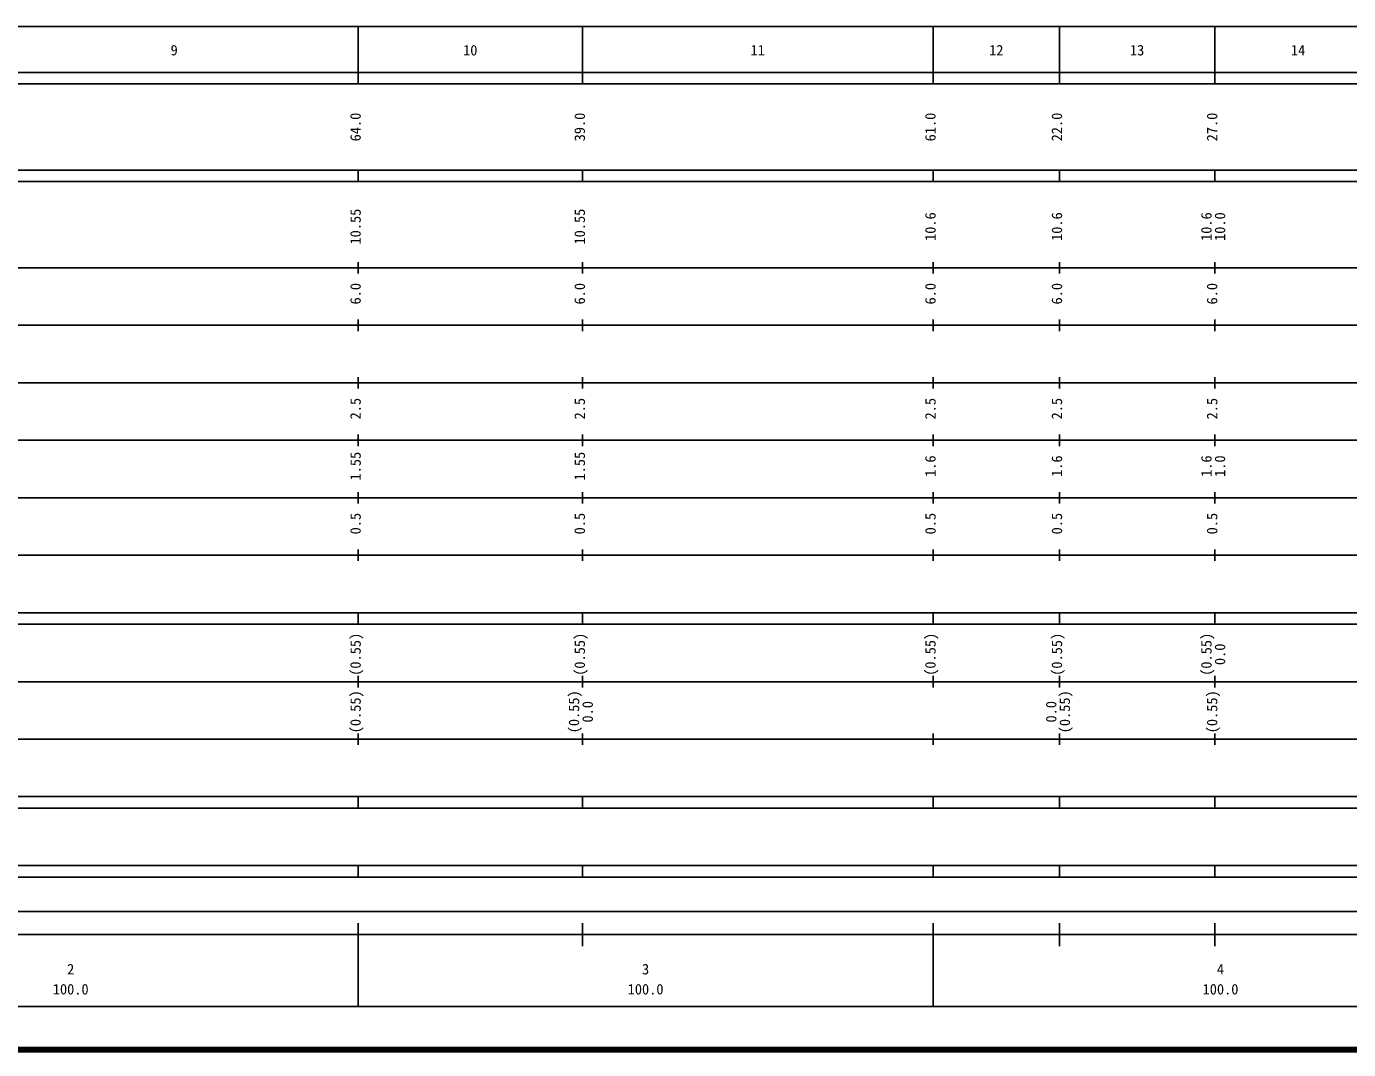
# Model space of a CAD drawing. Units: millimetres on the paper, enlarged 1000 times. Extents: x 40000 to 680000, y 20000 to 380000.
# Drawn here: x 210302 to 440274, y 20000 to 198000 of the extents above; entities that cross this region are included whole.
import ezdxf
from ezdxf.enums import TextEntityAlignment as Align

# ---------------------------------------------------------------- set-up
doc = ezdxf.new("R2010")
doc.units = ezdxf.units.MM
doc.header["$LTSCALE"] = 1000
doc.layers.add('M-TTL', color=2, linetype='Continuous', lineweight=140)
doc.layers.add('M-TTL-BAND', color=7, linetype='Continuous', lineweight=25)
doc.styles.add('ＭＳ ゴシック', font='')
doc.styles.get('ＭＳ ゴシック').set_extended_font_data('MS Gothic')

msp = doc.modelspace()

# ---------------------------------------------------------------- linework, layer by layer
at = {"layer": 'M-TTL'}
msp.add_line((40000, 20000), (680000, 20000), dxfattribs=at)
at = {"layer": 'M-TTL-BAND'}
for p, q in [((68000, 198000), (579000, 198000)), ((268000, 188000), (268000, 198000)), ((307000, 188000), (307000, 198000)), ((368000, 188000), (368000, 198000)), ((390000, 188000), (390000, 198000)), ((417000, 188000), (417000, 198000)), ((40000, 190000), (579000, 190000)), ((40000, 188000), (579000, 188000)), ((40000, 173000), (579000, 173000)), ((268000, 171000), (268000, 173000)), ((307000, 171000), (307000, 173000)), ((368000, 171000), (368000, 173000)), ((390000, 171000), (390000, 173000)), ((417000, 171000), (417000, 173000)), ((40000, 171000), (579000, 171000)), ((268000, 155000), (268000, 157000)), ((307000, 155000), (307000, 157000)), ((368000, 155000), (368000, 157000)), ((390000, 155000), (390000, 157000)), ((417000, 155000), (417000, 157000)), ((40000, 156000), (579000, 156000)), ((46000, 146000), (579000, 146000)), ((268000, 145000), (268000, 147000)), ((307000, 145000), (307000, 147000)), ((368000, 145000), (368000, 147000)), ((390000, 145000), (390000, 147000)), ((417000, 145000), (417000, 147000)), ((52000, 136000), (579000, 136000)), ((268000, 135000), (268000, 137000)), ((307000, 135000), (307000, 137000)), ((368000, 135000), (368000, 137000)), ((390000, 135000), (390000, 137000)), ((417000, 135000), (417000, 137000)), ((268000, 125000), (268000, 127000)), ((307000, 125000), (307000, 127000)), ((368000, 125000), (368000, 127000)), ((390000, 125000), (390000, 127000)), ((417000, 125000), (417000, 127000)), ((46000, 126000), (579000, 126000)), ((52000, 116000), (579000, 116000)), ((268000, 115000), (268000, 117000)), ((307000, 115000), (307000, 117000)), ((368000, 115000), (368000, 117000)), ((390000, 115000), (390000, 117000)), ((417000, 115000), (417000, 117000)), ((46000, 106000), (579000, 106000)), ((268000, 105000), (268000, 107000)), ((307000, 105000), (307000, 107000)), ((368000, 105000), (368000, 107000)), ((390000, 105000), (390000, 107000)), ((417000, 105000), (417000, 107000)), ((40000, 96000), (579000, 96000)), ((268000, 94000), (268000, 96000)), ((307000, 94000), (307000, 96000)), ((368000, 94000), (368000, 96000)), ((390000, 94000), (390000, 96000)), ((417000, 94000), (417000, 96000)), ((40000, 94000), (579000, 94000)), ((49000, 84000), (579000, 84000)), ((268000, 83000), (268000, 85000)), ((307000, 83000), (307000, 85000)), ((368000, 83000), (368000, 85000)), ((390000, 83000), (390000, 85000)), ((417000, 83000), (417000, 85000)), ((40000, 74000), (579000, 74000)), ((268000, 73000), (268000, 75000)), ((307000, 73000), (307000, 75000)), ((368000, 73000), (368000, 75000)), ((390000, 73000), (390000, 75000)), ((417000, 73000), (417000, 75000)), ((40000, 64000), (579000, 64000)), ((268000, 62000), (268000, 64000)), ((307000, 62000), (307000, 64000)), ((368000, 62000), (368000, 64000)), ((390000, 62000), (390000, 64000)), ((417000, 62000), (417000, 64000)), ((40000, 62000), (579000, 62000)), ((40000, 52000), (579000, 52000)), ((268000, 50000), (268000, 52000)), ((307000, 50000), (307000, 52000)), ((368000, 50000), (368000, 52000)), ((390000, 50000), (390000, 52000)), ((417000, 50000), (417000, 52000)), ((40000, 50000), (579000, 50000)), ((71000, 44000), (565000, 44000)), ((268000, 27500), (268000, 42000)), ((307000, 38000), (307000, 42000)), ((368000, 27500), (368000, 42000)), ((390000, 38000), (390000, 42000)), ((417000, 38000), (417000, 42000)), ((40000, 40000), (579000, 40000)), ((68000, 27500), (579000, 27500))]:
    msp.add_line(p, q, dxfattribs=at)

# ---------------------------------------------------------------- texts
at = {"layer": 'M-TTL-BAND', "style": 'ＭＳ ゴシック'}
for s, p in [('9', (236000, 192405)), ('10', (287500, 192405)), ('11', (337500, 192405)), ('12', (379000, 192405)), ('13', (403500, 192405)), ('14', (431500, 192405)), ('2', (218000, 32523)), ('3', (318000, 32523)), ('4', (418000, 32523)), ('100.0', (218000, 29033)), ('100.0', (318000, 29033)), ('100.0', (418000, 29033))]:
    msp.add_text(s, height=1833, dxfattribs=at).set_placement(p, align=Align.BOTTOM_CENTER)
for s, p in [('64.0', (269000, 180500)), ('39.0', (308000, 180500)), ('61.0', (369000, 180500)), ('22.0', (391000, 180500)), ('27.0', (418000, 180500)), ('10.55', (269000, 163174)), ('10.55', (308000, 163174)), ('10.6', (369000, 163174)), ('10.6', (391000, 163174)), ('10.6', (417000, 163174)), ('10.0', (419370, 163174)), ('6.0', (269000, 151500)), ('6.0', (308000, 151500)), ('6.0', (369000, 151500)), ('6.0', (391000, 151500)), ('6.0', (418000, 151500)), ('2.5', (269000, 131500)), ('2.5', (308000, 131500)), ('2.5', (369000, 131500)), ('2.5', (391000, 131500)), ('2.5', (418000, 131500)), ('1.55', (269000, 121500)), ('1.55', (308000, 121500)), ('1.6', (369000, 121500)), ('1.6', (391000, 121500)), ('1.6', (417000, 121500)), ('1.0', (419370, 121500)), ('0.5', (269000, 111500)), ('0.5', (308000, 111500)), ('0.5', (369000, 111500)), ('0.5', (391000, 111500)), ('0.5', (418000, 111500)), ('(0.55)', (269000, 88764)), ('(0.55)', (308000, 88764)), ('(0.55)', (369000, 88764)), ('(0.55)', (391000, 88764)), ('(0.55)', (417000, 88764)), ('0.0', (419370, 88764)), ('(0.55)', (269000, 78764)), ('(0.55)', (307000, 78764)), ('0.0', (309370, 78764)), ('0.0', (390000, 78764)), ('(0.55)', (392370, 78764)), ('(0.55)', (418000, 78764))]:
    msp.add_text(s, height=1833, rotation=90, dxfattribs=at).set_placement(p, align=Align.BOTTOM_CENTER)

doc.saveas('drawing.dxf')
